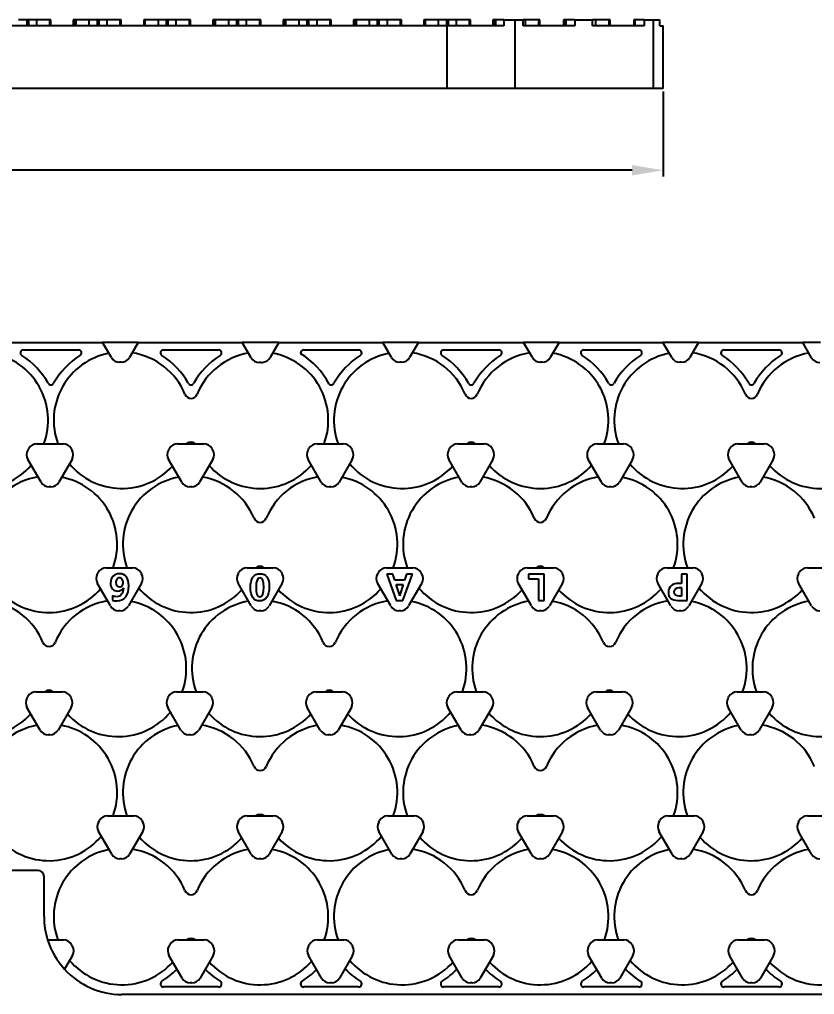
# Model space of a CAD drawing. Header units: millimetres. Extents: x -23 to 977, y -26 to 681.
# Drawn here: x 656.3 to 783.4, y 207.5 to 363.3 of the extents above; entities that cross this region are included whole.
import ezdxf

# ---------------------------------------------------------------- set-up
doc = ezdxf.new("R2010")
doc.units = ezdxf.units.MM
doc.dimstyles.new('副本 Standard', dxfattribs={"dimtxt": 9, "dimasz": 5, "dimexe": 1, "dimexo": 0.5, "dimgap": 0.5, "dimtad": 0, "dimtoh": 1, "dimdec": 1, "dimzin": 0, "dimdsep": 46, "dimtxsty": 'Standard', "dimcen": 0.09, "dimclrd": 3, "dimclre": 3, "dimclrt": 3, "dimadec": 0, "dimazin": 0, "dimtfac": 1, "dimtdec": 1, "dimtofl": 0, "dimtmove": 0, "dimatfit": 3, "dimfxl": 0, "dimtolj": 1, "dimtzin": 0, "dimarcsym": 0})

# ---------------------------------------------------------------- blocks, each defined once
blk = doc.blocks.new('*D1')
at = {"color": 3, "lineweight": -2, "transparency": 16777216}
for p, q in [((454.78, 351.82), (454.78, 338.26)), ((759.21, 351.82), (759.21, 338.26)), ((459.78, 339.26), (581.74, 339.26)), ((754.21, 339.26), (632.24, 339.26))]:
    blk.add_line(p, q, dxfattribs=at)
at = {"color": 3, "transparency": 16777216}
for points in [[(459.78, 340.09), (459.78, 338.43), (454.78, 339.26)], [(754.21, 340.09), (754.21, 338.43), (759.21, 339.26)]]:
    blk.add_solid(points, dxfattribs=at)
at = {"layer": 'Defpoints', "color": 0, "transparency": 16777216}
for p in [(454.78, 352.32), (759.21, 352.32), (759.21, 339.26)]:
    blk.add_point(p, dxfattribs=at)
at = {"color": 3, "transparency": 16777216, "insert": (606.99, 339.26), "char_height": 9, "width": 66.1874, "attachment_point": 5}
blk.add_mtext('\\A1;304.4%%P1', dxfattribs=at)

msp = doc.modelspace()

# ---------------------------------------------------------------- linework, layer by layer
for p, q in [((657.43, 363.32), (656.13, 363.32)), ((656.47, 363.35), (656.47, 363.32)), ((657.43, 363.32), (657.43, 362.32)), ((657.7, 363.32), (657.43, 363.32)), ((658.99, 363.32), (657.7, 363.32)), ((657.7, 363.32), (657.7, 362.32)), ((658.99, 363.32), (658.99, 362.32)), ((661.09, 363.32), (658.99, 363.32)), ((661.3, 363.32), (661.09, 363.32)), ((661.09, 363.32), (661.09, 362.32)), ((661.3, 362.32), (661.3, 363.32)), ((665.08, 363.32), (664.88, 363.32)), ((664.88, 363.32), (664.88, 362.32)), ((665.28, 363.32), (665.08, 363.32)), ((665.08, 363.32), (665.08, 362.32)), ((667.38, 363.32), (665.28, 363.32)), ((665.28, 363.32), (665.28, 362.32)), ((668.68, 363.32), (667.38, 363.32)), ((667.38, 363.32), (667.38, 362.32)), ((668.68, 363.32), (668.68, 362.32)), ((668.95, 363.32), (668.68, 363.32)), ((670.24, 363.32), (668.95, 363.32)), ((668.95, 363.32), (668.95, 362.32)), ((670.24, 363.32), (670.24, 362.32)), ((672.34, 363.32), (670.24, 363.32)), ((672.34, 363.32), (672.34, 362.32)), ((672.55, 363.32), (672.34, 363.32)), ((672.55, 362.32), (672.55, 363.32)), ((676.33, 363.32), (676.13, 363.32)), ((676.13, 363.32), (676.13, 362.32)), ((678.43, 363.32), (676.33, 363.32)), ((676.33, 363.32), (676.33, 362.32)), ((679.73, 363.32), (678.43, 363.32)), ((678.43, 363.32), (678.43, 362.32)), ((680, 363.32), (679.73, 363.32)), ((679.73, 363.32), (679.73, 362.32)), ((681.29, 363.32), (680, 363.32)), ((680, 363.32), (680, 362.32)), ((681.29, 363.32), (681.29, 362.32)), ((683.39, 363.32), (681.29, 363.32)), ((683.6, 363.32), (683.39, 363.32)), ((683.39, 363.32), (683.39, 362.32)), ((683.6, 362.32), (683.6, 363.32)), ((687.38, 363.32), (687.18, 363.32)), ((687.18, 363.32), (687.18, 362.32)), ((687.58, 363.32), (687.38, 363.32)), ((687.38, 363.32), (687.38, 362.32)), ((689.68, 363.32), (687.58, 363.32)), ((687.58, 363.32), (687.58, 362.32)), ((690.98, 363.32), (689.68, 363.32)), ((689.68, 363.32), (689.68, 362.32)), ((691.25, 363.32), (690.98, 363.32)), ((690.98, 363.32), (690.98, 362.32)), ((691.25, 363.32), (691.25, 362.32)), ((692.54, 363.32), (691.25, 363.32)), ((692.54, 363.32), (692.54, 362.32)), ((694.64, 363.32), (692.54, 363.32)), ((694.64, 363.32), (694.64, 362.32)), ((694.85, 363.32), (694.64, 363.32)), ((694.85, 362.32), (694.85, 363.32)), ((698.63, 363.32), (698.43, 363.32)), ((698.43, 363.32), (698.43, 362.32)), ((698.83, 363.32), (698.63, 363.32)), ((698.63, 363.32), (698.63, 362.32)), ((700.93, 363.32), (698.83, 363.32)), ((698.83, 363.32), (698.83, 362.32)), ((702.23, 363.32), (700.93, 363.32)), ((700.93, 363.32), (700.93, 362.32)), ((702.5, 363.32), (702.23, 363.32)), ((702.23, 363.32), (702.23, 362.32)), ((703.79, 363.32), (702.5, 363.32)), ((702.5, 363.32), (702.5, 362.32)), ((703.79, 363.32), (703.79, 362.32)), ((705.89, 363.32), (703.79, 363.32)), ((706.1, 363.32), (705.89, 363.32)), ((705.89, 363.32), (705.89, 362.32)), ((706.1, 362.32), (706.1, 363.32)), ((709.88, 363.32), (709.68, 363.32)), ((709.68, 363.32), (709.68, 362.32)), ((710.08, 363.32), (709.88, 363.32)), ((709.88, 363.32), (709.88, 362.32)), ((712.18, 363.32), (710.08, 363.32)), ((710.08, 363.32), (710.08, 362.32)), ((713.48, 363.32), (712.18, 363.32)), ((712.18, 363.32), (712.18, 362.32)), ((713.75, 363.32), (713.48, 363.32)), ((713.48, 363.32), (713.48, 362.32)), ((713.75, 363.32), (713.75, 362.32)), ((715.04, 363.32), (713.75, 363.32)), ((717.14, 363.32), (715.04, 363.32)), ((715.04, 363.32), (715.04, 362.32)), ((717.14, 363.32), (717.14, 362.32)), ((717.35, 363.32), (717.14, 363.32)), ((717.35, 362.32), (717.35, 363.32)), ((721.13, 363.32), (720.93, 363.32)), ((720.93, 363.32), (720.93, 362.32)), ((723.23, 363.32), (721.13, 363.32)), ((721.13, 363.32), (721.13, 362.32)), ((724.53, 363.32), (723.23, 363.32)), ((723.23, 363.32), (723.23, 362.32)), ((724.8, 363.32), (724.53, 363.32)), ((724.53, 363.32), (724.53, 362.32)), ((726.09, 363.32), (724.8, 363.32)), ((724.8, 363.32), (724.8, 362.32)), ((728.19, 363.32), (726.09, 363.32)), ((726.09, 363.32), (726.09, 362.32)), ((728.4, 363.32), (728.19, 363.32)), ((728.19, 363.32), (728.19, 362.32)), ((728.4, 362.32), (728.4, 363.32)), ((732.18, 363.32), (731.98, 363.32)), ((731.98, 363.32), (731.98, 362.32)), ((732.38, 363.32), (732.18, 363.32)), ((732.18, 363.32), (732.18, 362.32)), ((733.72, 363.32), (732.38, 363.32)), ((732.38, 363.32), (732.38, 362.32)), ((733.72, 363.32), (735.54, 363.32)), ((733.72, 363.32), (733.72, 362.32)), ((735.54, 352.32), (735.54, 363.32)), ((735.54, 363.32), (736.83, 363.32)), ((737.14, 363.32), (736.83, 363.32)), ((736.83, 362.32), (736.83, 363.32)), ((739.24, 363.32), (737.14, 363.32)), ((737.14, 363.32), (737.14, 362.32)), ((739.24, 363.32), (739.24, 362.32)), ((739.45, 363.32), (739.24, 363.32)), ((739.45, 362.32), (739.45, 363.32)), ((743.43, 363.32), (743.23, 363.32)), ((743.23, 363.32), (743.23, 362.32)), ((743.63, 363.32), (743.43, 363.32)), ((743.43, 363.32), (743.43, 362.32)), ((745.09, 363.32), (743.63, 363.32)), ((743.63, 363.32), (743.63, 362.32)), ((745.09, 363.32), (747.88, 363.32)), ((745.09, 363.32), (745.09, 362.32)), ((748.39, 363.32), (747.88, 363.32)), ((747.88, 362.32), (747.88, 363.32)), ((750.49, 363.32), (748.39, 363.32)), ((748.39, 363.32), (748.39, 362.32)), ((750.7, 363.32), (750.49, 363.32)), ((750.49, 363.32), (750.49, 362.32)), ((750.7, 362.32), (750.7, 363.32)), ((754.68, 363.32), (754.48, 363.32)), ((754.48, 363.32), (754.48, 362.32)), ((756.14, 363.32), (754.68, 363.32)), ((754.68, 363.32), (754.68, 362.32)), ((756.14, 363.32), (757.64, 363.32)), ((756.14, 363.32), (756.14, 362.32)), ((757.64, 363.32), (758.64, 363.32)), ((757.64, 352.32), (757.64, 363.32)), ((758.64, 362.32), (758.64, 363.32)), ((724.66, 362.32), (568.16, 362.32)), ((733.72, 362.32), (724.66, 362.32)), ((724.66, 352.32), (724.66, 362.32)), ((745.09, 362.32), (736.83, 362.32)), ((756.14, 362.32), (747.88, 362.32)), ((758.64, 362.32), (759.21, 362.32)), ((759.21, 352.32), (759.21, 362.32)), ((724.66, 352.32), (568.16, 352.32)), ((735.54, 352.32), (724.66, 352.32)), ((757.64, 352.32), (735.54, 352.32)), ((759.21, 352.32), (757.64, 352.32)), ((652.95, 311.76), (669.56, 311.76)), ((675.25, 311.76), (669.56, 311.76)), ((670.97, 309.32), (669.56, 311.76)), ((675.25, 311.76), (673.84, 309.32)), ((675.25, 311.76), (691.89, 311.76)), ((697.75, 311.76), (691.89, 311.76)), ((693.32, 309.29), (691.89, 311.76)), ((697.75, 311.76), (696.34, 309.32)), ((697.75, 311.76), (714.36, 311.76)), ((720.05, 311.76), (714.36, 311.76)), ((715.77, 309.32), (714.36, 311.76)), ((720.05, 311.76), (718.64, 309.32)), ((720.05, 311.76), (736.86, 311.76)), ((742.55, 311.76), (736.86, 311.76)), ((738.27, 309.32), (736.86, 311.76)), ((742.55, 311.76), (741.14, 309.32)), ((742.55, 311.76), (759.16, 311.76)), ((764.85, 311.76), (759.16, 311.76)), ((760.57, 309.32), (759.16, 311.76)), ((764.85, 311.76), (763.44, 309.32)), ((764.85, 311.76), (781.49, 311.76)), ((784.35, 311.76), (781.49, 311.76)), ((782.92, 309.29), (781.49, 311.76)), ((656.92, 310.56), (665.69, 310.56)), ((679.32, 310.56), (688.09, 310.56)), ((701.72, 310.56), (710.49, 310.56)), ((724.12, 310.56), (732.89, 310.56)), ((746.52, 310.56), (755.29, 310.56)), ((768.92, 310.56), (777.69, 310.56)), ((672.54, 308.57), (672.27, 308.57)), ((694.89, 308.54), (694.62, 308.54)), ((717.34, 308.57), (717.07, 308.57)), ((739.84, 308.57), (739.57, 308.57)), ((762.14, 308.57), (761.87, 308.57)), ((657.61, 294.56), (657.75, 294.79)), ((659.05, 295.54), (663.25, 295.54)), ((664.55, 294.79), (664.69, 294.56)), ((680.11, 294.56), (680.25, 294.79)), ((681.55, 295.54), (685.75, 295.54)), ((687.05, 294.79), (687.19, 294.56)), ((702.41, 294.56), (702.55, 294.79)), ((703.85, 295.54), (708.05, 295.54)), ((709.35, 294.79), (709.49, 294.56)), ((724.91, 294.56), (725.05, 294.79)), ((726.35, 295.54), (730.55, 295.54)), ((731.85, 294.79), (731.99, 294.56)), ((747.21, 294.56), (747.35, 294.79)), ((748.65, 295.54), (752.85, 295.54)), ((754.15, 294.79), (754.29, 294.56)), ((769.71, 294.56), (769.85, 294.79)), ((771.15, 295.54), (775.35, 295.54)), ((776.65, 294.79), (776.79, 294.56)), ((659.72, 289.43), (657.62, 293.06)), ((664.68, 293.06), (662.58, 289.43)), ((682.22, 289.43), (680.12, 293.06)), ((687.18, 293.06), (685.08, 289.43)), ((704.52, 289.43), (702.42, 293.06)), ((709.48, 293.06), (707.38, 289.43)), ((727.02, 289.43), (724.92, 293.06)), ((731.98, 293.06), (729.88, 289.43)), ((749.32, 289.43), (747.22, 293.06)), ((754.28, 293.06), (752.18, 289.43)), ((771.82, 289.43), (769.72, 293.06)), ((776.78, 293.06), (774.68, 289.43)), ((661.28, 288.68), (661.02, 288.68)), ((683.78, 288.68), (683.52, 288.68)), ((706.08, 288.68), (705.82, 288.68)), ((728.58, 288.68), (728.32, 288.68)), ((750.88, 288.68), (750.62, 288.68)), ((773.38, 288.68), (773.12, 288.68)), ((668.72, 274.76), (668.85, 274.99)), ((670.15, 275.74), (674.36, 275.74)), ((675.66, 274.99), (675.79, 274.76)), ((691.22, 274.76), (691.35, 274.99)), ((692.65, 275.74), (696.86, 275.74)), ((698.16, 274.99), (698.29, 274.76)), ((713.52, 274.76), (713.65, 274.99)), ((714.95, 275.74), (719.16, 275.74)), ((715.01, 274.72), (716.52, 270.52)), ((715.99, 274.72), (715.01, 274.72)), ((716.31, 273.75), (715.99, 274.72)), ((717.57, 270.52), (719.11, 274.72)), ((718.14, 274.72), (717.83, 273.75)), ((719.11, 274.72), (718.14, 274.72)), ((720.46, 274.99), (720.59, 274.76)), ((736.02, 274.76), (736.15, 274.99)), ((737.45, 275.74), (741.66, 275.74)), ((737.67, 274.72), (737.67, 273.98)), ((740.14, 274.72), (737.67, 274.72)), ((740.14, 270.52), (740.14, 274.72)), ((742.96, 274.99), (743.09, 274.76)), ((758.32, 274.76), (758.45, 274.99)), ((759.75, 275.74), (763.96, 275.74)), ((762.14, 274.72), (762.14, 273.25)), ((763.04, 274.72), (762.14, 274.72)), ((763.04, 270.52), (763.04, 274.72)), ((765.26, 274.99), (765.39, 274.76)), ((780.82, 274.76), (780.95, 274.99)), ((782.25, 275.74), (786.46, 275.74)), ((670.82, 269.63), (668.72, 273.26)), ((675.79, 273.26), (673.69, 269.63)), ((693.32, 269.63), (691.22, 273.26)), ((698.29, 273.26), (696.19, 269.63)), ((715.62, 269.63), (713.52, 273.26)), ((717.83, 273.75), (716.31, 273.75)), ((716.99, 271.61), (716.52, 273.06)), ((716.52, 273.06), (717.64, 273.06)), ((717.64, 273.06), (717.16, 271.59)), ((720.59, 273.26), (718.49, 269.63)), ((738.12, 269.63), (736.02, 273.26)), ((737.67, 273.98), (739.24, 273.98)), ((739.24, 273.98), (739.24, 270.52)), ((743.09, 273.26), (740.99, 269.63)), ((760.42, 269.63), (758.32, 273.26)), ((762.14, 273.25), (761.68, 273.25)), ((765.39, 273.26), (763.29, 269.63)), ((782.92, 269.63), (780.82, 273.26)), ((671.12, 271.3), (671.12, 270.56)), ((672.87, 272.48), (672.89, 272.48)), ((717.08, 271.24), (717.06, 271.24)), ((762.14, 272.57), (762.14, 271.21)), ((716.52, 270.52), (717.57, 270.52)), ((739.24, 270.52), (740.14, 270.52)), ((672.39, 268.88), (672.12, 268.88)), ((694.89, 268.88), (694.62, 268.88)), ((717.19, 268.88), (716.92, 268.88)), ((739.69, 268.88), (739.42, 268.88)), ((761.99, 268.88), (761.72, 268.88)), ((658.9, 255.92), (663.11, 255.92)), ((681.4, 255.92), (685.61, 255.92)), ((703.7, 255.92), (707.91, 255.92)), ((726.2, 255.92), (730.41, 255.92)), ((748.5, 255.92), (752.71, 255.92)), ((771, 255.92), (775.21, 255.92)), ((657.47, 254.93), (657.6, 255.16)), ((664.41, 255.16), (664.54, 254.93)), ((679.97, 254.93), (680.1, 255.16)), ((686.91, 255.16), (687.04, 254.93)), ((702.27, 254.93), (702.4, 255.16)), ((709.21, 255.16), (709.34, 254.93)), ((724.77, 254.93), (724.9, 255.16)), ((731.71, 255.16), (731.84, 254.93)), ((747.07, 254.93), (747.2, 255.16)), ((754.01, 255.16), (754.14, 254.93)), ((769.57, 254.93), (769.7, 255.16)), ((776.51, 255.16), (776.64, 254.93)), ((659.57, 249.8), (657.47, 253.43)), ((664.54, 253.43), (662.44, 249.8)), ((682.07, 249.8), (679.97, 253.43)), ((687.04, 253.43), (684.94, 249.8)), ((704.37, 249.8), (702.27, 253.43)), ((709.34, 253.43), (707.24, 249.8)), ((726.87, 249.8), (724.77, 253.43)), ((731.84, 253.43), (729.74, 249.8)), ((749.17, 249.8), (747.07, 253.43)), ((754.14, 253.43), (752.04, 249.8)), ((771.67, 249.8), (769.57, 253.43)), ((776.64, 253.43), (774.54, 249.8)), ((661.14, 249.06), (660.87, 249.06)), ((683.64, 249.06), (683.37, 249.06)), ((705.94, 249.06), (705.67, 249.06)), ((728.44, 249.06), (728.17, 249.06)), ((750.74, 249.06), (750.47, 249.06)), ((773.24, 249.06), (772.97, 249.06)), ((668.92, 235.1), (669.05, 235.33)), ((670.35, 236.09), (674.56, 236.09)), ((675.86, 235.33), (675.99, 235.1)), ((691.22, 235.1), (691.35, 235.33)), ((692.65, 236.09), (696.86, 236.09)), ((698.16, 235.33), (698.29, 235.1)), ((713.72, 235.1), (713.85, 235.33)), ((715.15, 236.09), (719.36, 236.09)), ((720.66, 235.33), (720.79, 235.1)), ((736.02, 235.1), (736.15, 235.33)), ((737.45, 236.09), (741.66, 236.09)), ((742.96, 235.33), (743.09, 235.1)), ((758.52, 235.1), (758.65, 235.33)), ((759.95, 236.09), (764.16, 236.09)), ((765.46, 235.33), (765.59, 235.1)), ((780.82, 235.1), (780.95, 235.33)), ((782.25, 236.09), (786.46, 236.09)), ((671.02, 229.97), (668.92, 233.6)), ((675.99, 233.6), (673.89, 229.97)), ((693.32, 229.97), (691.22, 233.6)), ((698.29, 233.6), (696.19, 229.97)), ((715.82, 229.97), (713.72, 233.6)), ((720.79, 233.6), (718.69, 229.97)), ((738.12, 229.97), (736.02, 233.6)), ((743.09, 233.6), (740.99, 229.97)), ((760.62, 229.97), (758.52, 233.6)), ((765.59, 233.6), (763.49, 229.97)), ((782.92, 229.97), (780.82, 233.6)), ((672.59, 229.23), (672.32, 229.23)), ((694.89, 229.23), (694.62, 229.23)), ((717.39, 229.23), (717.12, 229.23)), ((739.69, 229.23), (739.42, 229.23)), ((762.19, 229.23), (761.92, 229.23)), ((659.2, 227.38), (594.1, 227.38)), ((660.2, 220), (660.2, 226.38)), ((660.78, 216.26), (663.31, 216.26)), ((664.61, 215.5), (664.74, 215.27)), ((680.17, 215.27), (680.3, 215.5)), ((681.6, 216.26), (685.81, 216.26)), ((687.11, 215.5), (687.24, 215.27)), ((702.47, 215.27), (702.6, 215.5)), ((703.9, 216.26), (708.11, 216.26)), ((709.41, 215.5), (709.54, 215.27)), ((724.97, 215.27), (725.1, 215.5)), ((726.4, 216.26), (730.61, 216.26)), ((731.91, 215.5), (732.04, 215.27)), ((747.27, 215.27), (747.4, 215.5)), ((748.7, 216.26), (752.91, 216.26)), ((754.21, 215.5), (754.34, 215.27)), ((769.77, 215.27), (769.9, 215.5)), ((771.2, 216.26), (775.41, 216.26)), ((776.71, 215.5), (776.84, 215.27)), ((664.74, 213.77), (663.47, 211.59)), ((682.27, 210.15), (680.17, 213.77)), ((687.24, 213.77), (685.14, 210.15)), ((704.57, 210.15), (702.47, 213.77)), ((709.54, 213.77), (707.44, 210.15)), ((727.07, 210.15), (724.97, 213.77)), ((732.04, 213.77), (729.94, 210.15)), ((749.37, 210.15), (747.27, 213.77)), ((754.34, 213.77), (752.24, 210.15)), ((771.87, 210.15), (769.77, 213.77)), ((776.84, 213.77), (774.74, 210.15)), ((683.84, 209.4), (683.57, 209.4)), ((706.14, 209.4), (705.87, 209.4)), ((728.64, 209.4), (728.37, 209.4)), ((750.94, 209.4), (750.67, 209.4)), ((773.44, 209.4), (773.17, 209.4)), ((829.15, 207.55), (672.65, 207.55)), ((688.09, 208.75), (679.32, 208.75)), ((710.49, 208.75), (701.72, 208.75)), ((732.89, 208.75), (724.12, 208.75)), ((755.29, 208.75), (746.52, 208.75)), ((777.69, 208.75), (768.92, 208.75))]:
    msp.add_line(p, q)
for centre, radius, start, end in [((656.92, 310.06), 0.5, 90, 238.1902), ((665.69, 310.06), 0.5, 301.8098, 90), ((672.65, 299.31), 10.9, 22.3789, 81.4082), ((679.32, 310.06), 0.5, 90, 238.1902), ((694.75, 299.31), 10.9, 99.8957, 157.6211), ((688.09, 310.06), 0.5, 301.8098, 90), ((701.72, 310.06), 0.5, 90, 193.9946), ((710.49, 310.06), 0.5, 301.8098, 90), ((717.45, 299.31), 10.9, 22.3789, 81.4082), ((724.12, 310.06), 0.5, 90, 238.1902), ((739.55, 299.31), 10.9, 99.0885, 157.6211), ((732.89, 310.06), 0.5, 301.8098, 90), ((746.52, 310.06), 0.5, 90, 238.1902), ((755.29, 310.06), 0.5, 301.8098, 90), ((762.25, 299.31), 10.9, 22.3789, 81.4082), ((768.92, 310.06), 0.5, 90, 238.1902), ((784.35, 299.31), 10.9, 99.8957, 157.6211), ((777.69, 310.06), 0.5, 301.8098, 90), ((649.95, 299.31), 10.9, 339.7475, 79.4655), ((650.25, 299.31), 12.15, 29.13, 58.1902), ((672.35, 299.31), 12.15, 121.8098, 150.87), ((672.65, 299.31), 10.9, 101.025, 200.2525), ((672.27, 310.07), 1.5, 210.0864, 270), ((672.54, 310.07), 1.5, 270, 329.9136), ((672.65, 299.31), 12.15, 29.13, 58.1902), ((694.75, 299.31), 12.15, 121.8098, 150.87), ((694.62, 310.04), 1.5, 210.0864, 270), ((694.89, 310.04), 1.5, 270, 284.0489), ((695.04, 310.07), 1.5, 278.2413, 329.9136), ((694.75, 299.31), 10.9, 339.7475, 79.4655), ((694.75, 299.31), 12.45, 27.6277, 58.621), ((717.15, 299.31), 12.15, 121.8098, 150.87), ((717.45, 299.31), 10.9, 101.025, 200.2525), ((717.07, 310.07), 1.5, 210.0864, 270), ((717.34, 310.07), 1.5, 270, 329.9136), ((717.45, 299.31), 12.15, 29.13, 58.1902), ((739.55, 299.31), 12.15, 121.8098, 150.87), ((739.57, 310.07), 1.5, 210.0864, 270), ((739.84, 310.07), 1.5, 270, 329.9136), ((739.55, 299.31), 10.9, 339.7475, 79.4655), ((739.85, 299.31), 12.15, 29.13, 58.1902), ((761.95, 299.31), 12.15, 121.8098, 150.87), ((762.25, 299.31), 10.9, 101.025, 200.2525), ((761.87, 310.07), 1.5, 210.0864, 270), ((762.14, 310.07), 1.5, 270, 329.9136), ((762.25, 299.31), 12.15, 29.13, 58.1902), ((784.35, 299.31), 12.15, 121.8098, 150.87), ((784.22, 310.04), 1.5, 210.0864, 270), ((661.3, 305.47), 0.5, 209.13, 330.87), ((683.7, 305.47), 0.5, 209.13, 330.87), ((706.1, 305.47), 0.5, 230.2751, 330.87), ((728.5, 305.47), 0.5, 209.13, 330.87), ((750.9, 305.47), 0.5, 209.13, 330.87), ((773.3, 305.47), 0.5, 209.13, 330.87), ((683.7, 303.86), 1.05, 202.3789, 337.6211), ((728.5, 303.86), 1.05, 202.3789, 337.6211), ((773.3, 303.86), 1.05, 202.3789, 337.6211), ((658.91, 293.81), 1.5, 150.1728, 210.0864), ((659.05, 294.04), 1.5, 90, 150.1728), ((663.25, 294.04), 1.5, 29.8272, 90), ((663.38, 293.81), 1.5, 329.9136, 29.8272), ((681.41, 293.81), 1.5, 150.1728, 210.0864), ((681.55, 294.04), 1.5, 90, 150.1728), ((683.7, 294.76), 1.05, 47.6996, 132.3004), ((685.75, 294.04), 1.5, 29.8272, 90), ((685.88, 293.81), 1.5, 329.9136, 29.8272), ((703.71, 293.81), 1.5, 150.1728, 210.0864), ((703.85, 294.04), 1.5, 90, 150.1728), ((708.05, 294.04), 1.5, 29.8272, 90), ((708.18, 293.81), 1.5, 329.9136, 29.8272), ((726.21, 293.81), 1.5, 150.1728, 210.0864), ((726.35, 294.04), 1.5, 90, 150.1728), ((728.5, 294.76), 1.05, 47.6996, 132.3004), ((730.55, 294.04), 1.5, 29.8272, 90), ((730.68, 293.81), 1.5, 329.9136, 29.8272), ((748.51, 293.81), 1.5, 150.1728, 210.0864), ((748.65, 294.04), 1.5, 90, 150.1728), ((752.85, 294.04), 1.5, 29.8272, 90), ((752.98, 293.81), 1.5, 329.9136, 29.8272), ((771.01, 293.81), 1.5, 150.1728, 210.0864), ((771.15, 294.04), 1.5, 90, 150.1728), ((773.3, 294.76), 1.05, 47.6996, 132.3004), ((775.35, 294.04), 1.5, 29.8272, 90), ((775.48, 293.81), 1.5, 329.9136, 29.8272), ((649.95, 299.31), 10.9, 221.6558, 318.7723), ((672.65, 299.31), 10.9, 219.729, 317.8147), ((694.75, 299.31), 10.9, 221.6558, 318.7723), ((717.45, 299.31), 10.9, 219.729, 317.8147), ((739.55, 299.31), 10.9, 221.6558, 318.7723), ((762.25, 299.31), 10.9, 219.729, 317.8147), ((784.35, 299.31), 10.9, 221.6558, 318.1687), ((661, 279.49), 10.9, 99.283, 157.6211), ((661, 279.49), 10.9, 339.9277, 79.3158), ((683.7, 279.49), 10.9, 100.253, 200.0723), ((683.7, 279.49), 10.9, 22.3789, 80.2832), ((705.8, 279.49), 10.9, 99.283, 157.6211), ((705.8, 279.49), 10.9, 339.9277, 79.3158), ((728.5, 279.49), 10.9, 100.253, 200.0723), ((728.5, 279.49), 10.9, 22.3789, 80.2832), ((750.6, 279.49), 10.9, 99.283, 157.6211), ((750.6, 279.49), 10.9, 339.9277, 79.3158), ((773.3, 279.49), 10.9, 100.253, 200.0723), ((773.3, 279.49), 10.9, 22.3789, 80.2832), ((661.02, 290.18), 1.5, 210.0864, 270), ((661.28, 290.18), 1.5, 270, 329.9136), ((683.52, 290.18), 1.5, 210.0864, 270), ((683.78, 290.18), 1.5, 270, 329.9136), ((705.82, 290.18), 1.5, 210.0864, 270), ((706.08, 290.18), 1.5, 270, 329.9136), ((728.32, 290.18), 1.5, 210.0864, 270), ((728.58, 290.18), 1.5, 270, 329.9136), ((750.62, 290.18), 1.5, 210.0864, 270), ((750.88, 290.18), 1.5, 270, 329.9136), ((773.12, 290.18), 1.5, 210.0864, 270), ((773.38, 290.18), 1.5, 270, 329.9136), ((694.75, 284.04), 1.05, 202.3789, 337.6211), ((739.55, 284.04), 1.05, 202.3789, 337.6211), ((694.75, 274.94), 1.05, 50.3774, 129.6226), ((739.55, 274.94), 1.05, 50.3774, 129.6226), ((670.02, 274.01), 1.5, 150.1728, 210.0864), ((670.15, 274.24), 1.5, 90, 150.1728), ((674.36, 274.24), 1.5, 29.8272, 90), ((674.49, 274.01), 1.5, 329.9136, 29.8272), ((692.52, 274.01), 1.5, 150.1728, 210.0864), ((692.65, 274.24), 1.5, 90, 150.1728), ((696.86, 274.24), 1.5, 29.8272, 90), ((696.99, 274.01), 1.5, 329.9136, 29.8272), ((714.82, 274.01), 1.5, 150.1728, 210.0864), ((714.95, 274.24), 1.5, 90, 150.1728), ((719.16, 274.24), 1.5, 29.8272, 90), ((719.29, 274.01), 1.5, 329.9136, 29.8272), ((737.32, 274.01), 1.5, 150.1728, 210.0864), ((737.45, 274.24), 1.5, 90, 150.1728), ((741.66, 274.24), 1.5, 29.8272, 90), ((741.79, 274.01), 1.5, 329.9136, 29.8272), ((759.62, 274.01), 1.5, 150.1728, 210.0864), ((759.75, 274.24), 1.5, 90, 150.1728), ((763.96, 274.24), 1.5, 29.8272, 90), ((764.09, 274.01), 1.5, 329.9136, 29.8272), ((782.12, 274.01), 1.5, 150.1728, 210.0864), ((782.25, 274.24), 1.5, 90, 150.1728), ((661, 279.49), 10.9, 221.8316, 319.128), ((683.7, 279.49), 10.9, 219.9069, 318.1684), ((705.8, 279.49), 10.9, 221.8316, 319.128), ((728.5, 279.49), 10.9, 219.9069, 318.1684), ((750.6, 279.49), 10.9, 221.8316, 319.128), ((773.3, 279.49), 10.9, 219.9069, 318.1684), ((649.95, 259.66), 10.9, 22.3789, 80.1051), ((672.05, 259.66), 10.9, 98.9226, 157.6211), ((672.12, 270.38), 1.5, 210.0864, 270), ((672.39, 270.38), 1.5, 270, 329.9136), ((672.05, 259.66), 10.9, 339.926, 79.1389), ((694.75, 259.66), 10.9, 99.8949, 200.074), ((694.62, 270.38), 1.5, 210.0864, 270), ((694.89, 270.38), 1.5, 270, 329.9136), ((694.75, 259.66), 10.9, 22.3789, 80.1051), ((716.85, 259.66), 10.9, 98.9226, 157.6211), ((716.92, 270.38), 1.5, 210.0864, 270), ((717.19, 270.38), 1.5, 270, 329.9136), ((716.85, 259.66), 10.9, 339.926, 79.1389), ((739.55, 259.66), 10.9, 99.8949, 200.074), ((739.42, 270.38), 1.5, 210.0864, 270), ((739.69, 270.38), 1.5, 270, 329.9136), ((739.55, 259.66), 10.9, 22.3789, 80.1051), ((761.65, 259.66), 10.9, 98.9226, 157.6211), ((761.72, 270.38), 1.5, 210.0864, 270), ((761.99, 270.38), 1.5, 270, 329.9136), ((761.65, 259.66), 10.9, 339.926, 79.1389), ((784.35, 259.66), 10.9, 99.8949, 200.074), ((784.22, 270.38), 1.5, 210.0864, 270), ((661, 264.21), 1.05, 202.3789, 337.6211), ((705.8, 264.21), 1.05, 202.3789, 337.6211), ((750.6, 264.21), 1.05, 202.3789, 337.6211), ((658.9, 254.42), 1.5, 90, 150.1728), ((661, 255.11), 1.05, 50.3525, 129.6475), ((663.11, 254.42), 1.5, 29.8272, 90), ((681.4, 254.42), 1.5, 90, 150.1728), ((685.61, 254.42), 1.5, 29.8272, 90), ((703.7, 254.42), 1.5, 90, 150.1728), ((705.8, 255.11), 1.05, 50.3525, 129.6475), ((707.91, 254.42), 1.5, 29.8272, 90), ((726.2, 254.42), 1.5, 90, 150.1728), ((730.41, 254.42), 1.5, 29.8272, 90), ((748.5, 254.42), 1.5, 90, 150.1728), ((750.6, 255.11), 1.05, 50.3525, 129.6475), ((752.71, 254.42), 1.5, 29.8272, 90), ((771, 254.42), 1.5, 90, 150.1728), ((775.21, 254.42), 1.5, 29.8272, 90), ((658.77, 254.18), 1.5, 150.1728, 210.0864), ((663.24, 254.18), 1.5, 329.9136, 29.8272), ((681.27, 254.18), 1.5, 150.1728, 210.0864), ((685.74, 254.18), 1.5, 329.9136, 29.8272), ((703.57, 254.18), 1.5, 150.1728, 210.0864), ((708.04, 254.18), 1.5, 329.9136, 29.8272), ((726.07, 254.18), 1.5, 150.1728, 210.0864), ((730.54, 254.18), 1.5, 329.9136, 29.8272), ((748.37, 254.18), 1.5, 150.1728, 210.0864), ((752.84, 254.18), 1.5, 329.9136, 29.8272), ((770.87, 254.18), 1.5, 150.1728, 210.0864), ((775.34, 254.18), 1.5, 329.9136, 29.8272), ((649.95, 259.66), 10.9, 220.8728, 318.1676), ((672.05, 259.66), 10.9, 221.8324, 320.0923), ((694.75, 259.66), 10.9, 220.8728, 318.1676), ((716.85, 259.66), 10.9, 221.8324, 320.0923), ((739.55, 259.66), 10.9, 220.8728, 318.1676), ((761.65, 259.66), 10.9, 221.8324, 320.0923), ((784.35, 259.66), 10.9, 220.8728, 318.1676), ((661, 239.83), 10.9, 99.8957, 157.6211), ((660.87, 250.56), 1.5, 210.0864, 270), ((661.14, 250.56), 1.5, 270, 329.9136), ((661, 239.83), 10.9, 339.926, 80.1043), ((683.7, 239.83), 10.9, 100.8619, 200.074), ((683.37, 250.56), 1.5, 210.0864, 270), ((683.64, 250.56), 1.5, 270, 329.9136), ((683.7, 239.83), 10.9, 22.3789, 81.0766), ((705.8, 239.83), 10.9, 99.8957, 157.6211), ((705.67, 250.56), 1.5, 210.0864, 270), ((705.94, 250.56), 1.5, 270, 329.9136), ((705.8, 239.83), 10.9, 339.926, 80.1043), ((728.5, 239.83), 10.9, 100.8619, 200.074), ((728.17, 250.56), 1.5, 210.0864, 270), ((728.44, 250.56), 1.5, 270, 329.9136), ((728.5, 239.83), 10.9, 22.3789, 81.0766), ((750.6, 239.83), 10.9, 99.8957, 157.6211), ((750.47, 250.56), 1.5, 210.0864, 270), ((750.74, 250.56), 1.5, 270, 329.9136), ((750.6, 239.83), 10.9, 339.926, 80.1043), ((773.3, 239.83), 10.9, 100.8619, 200.074), ((772.97, 250.56), 1.5, 210.0864, 270), ((773.24, 250.56), 1.5, 270, 329.9136), ((773.3, 239.83), 10.9, 22.3789, 81.0766), ((694.75, 244.38), 1.05, 202.3789, 337.6211), ((739.55, 244.38), 1.05, 202.3789, 337.6211), ((670.35, 234.59), 1.5, 90, 150.1728), ((674.56, 234.59), 1.5, 29.8272, 90), ((692.65, 234.59), 1.5, 90, 150.1728), ((694.75, 235.28), 1.05, 50.3525, 129.6475), ((696.86, 234.59), 1.5, 29.8272, 90), ((715.15, 234.59), 1.5, 90, 150.1728), ((719.36, 234.59), 1.5, 29.8272, 90), ((737.45, 234.59), 1.5, 90, 150.1728), ((739.55, 235.28), 1.05, 50.3525, 129.6475), ((741.66, 234.59), 1.5, 29.8272, 90), ((759.95, 234.59), 1.5, 90, 150.1728), ((764.16, 234.59), 1.5, 29.8272, 90), ((782.25, 234.59), 1.5, 90, 150.1728), ((670.22, 234.35), 1.5, 150.1728, 210.0864), ((674.69, 234.35), 1.5, 329.9136, 29.8272), ((692.52, 234.35), 1.5, 150.1728, 210.0864), ((696.99, 234.35), 1.5, 329.9136, 29.8272), ((715.02, 234.35), 1.5, 150.1728, 210.0864), ((719.49, 234.35), 1.5, 329.9136, 29.8272), ((737.32, 234.35), 1.5, 150.1728, 210.0864), ((741.79, 234.35), 1.5, 329.9136, 29.8272), ((759.82, 234.35), 1.5, 150.1728, 210.0864), ((764.29, 234.35), 1.5, 329.9136, 29.8272), ((782.12, 234.35), 1.5, 150.1728, 210.0864), ((661, 239.83), 10.9, 221.8324, 320.0923), ((683.7, 239.83), 10.9, 220.8728, 318.1676), ((705.8, 239.83), 10.9, 221.8324, 320.0923), ((728.5, 239.83), 10.9, 220.8728, 318.1676), ((750.6, 239.83), 10.9, 221.8324, 320.0923), ((773.3, 239.83), 10.9, 220.8728, 318.1676), ((672.65, 220), 10.9, 100.8619, 200.074), ((672.65, 220), 10.9, 22.3789, 81.0766), ((694.75, 220), 10.9, 99.8957, 157.6211), ((694.75, 220), 10.9, 339.926, 80.1043), ((717.45, 220), 10.9, 100.8619, 200.074), ((717.45, 220), 10.9, 22.3789, 81.0766), ((739.55, 220), 10.9, 99.8957, 157.6211), ((739.55, 220), 10.9, 339.926, 80.1043), ((762.25, 220), 10.9, 100.8619, 200.074), ((762.25, 220), 10.9, 22.3789, 81.0766), ((784.35, 220), 10.9, 99.8957, 157.6211), ((672.32, 230.73), 1.5, 210.0864, 270), ((672.59, 230.73), 1.5, 270, 329.9136), ((694.62, 230.73), 1.5, 210.0864, 270), ((694.89, 230.73), 1.5, 270, 329.9136), ((717.12, 230.73), 1.5, 210.0864, 270), ((717.39, 230.73), 1.5, 270, 329.9136), ((739.42, 230.73), 1.5, 210.0864, 270), ((739.69, 230.73), 1.5, 270, 329.9136), ((761.92, 230.73), 1.5, 210.0864, 270), ((762.19, 230.73), 1.5, 270, 329.9136), ((784.22, 230.73), 1.5, 210.0864, 270), ((659.2, 226.38), 1, 0, 90), ((683.7, 224.55), 1.05, 202.3789, 337.6211), ((728.5, 224.55), 1.05, 202.3789, 337.6211), ((773.3, 224.55), 1.05, 202.3789, 337.6211), ((672.65, 220), 12.45, 180, 197.4877), ((672.65, 220), 12.45, 197.4877, 222.4846), ((663.31, 214.76), 1.5, 29.8272, 90), ((663.44, 214.53), 1.5, 329.9136, 29.8272), ((681.47, 214.53), 1.5, 150.1728, 210.0864), ((681.6, 214.76), 1.5, 90, 150.1728), ((683.7, 215.45), 1.05, 50.3525, 129.6475), ((685.81, 214.76), 1.5, 29.8272, 90), ((685.94, 214.53), 1.5, 329.9136, 29.8272), ((703.77, 214.53), 1.5, 150.1728, 210.0864), ((703.9, 214.76), 1.5, 90, 150.1728), ((708.11, 214.76), 1.5, 29.8272, 90), ((708.24, 214.53), 1.5, 329.9136, 29.8272), ((726.27, 214.53), 1.5, 150.1728, 210.0864), ((726.4, 214.76), 1.5, 90, 150.1728), ((728.5, 215.45), 1.05, 50.3525, 129.6475), ((730.61, 214.76), 1.5, 29.8272, 90), ((730.74, 214.53), 1.5, 329.9136, 29.8272), ((748.57, 214.53), 1.5, 150.1728, 210.0864), ((748.7, 214.76), 1.5, 90, 150.1728), ((752.91, 214.76), 1.5, 29.8272, 90), ((753.04, 214.53), 1.5, 329.9136, 29.8272), ((771.07, 214.53), 1.5, 150.1728, 210.0864), ((771.2, 214.76), 1.5, 90, 150.1728), ((773.3, 215.45), 1.05, 50.3525, 129.6475), ((775.41, 214.76), 1.5, 29.8272, 90), ((775.54, 214.53), 1.5, 329.9136, 29.8272), ((672.65, 220), 10.9, 219.9077, 318.1676), ((694.75, 220), 10.9, 221.8324, 319.1272), ((717.45, 220), 10.9, 219.9077, 318.1676), ((739.55, 220), 10.9, 221.8324, 319.1272), ((762.25, 220), 10.9, 219.9077, 318.1676), ((784.35, 220), 10.9, 221.8324, 319.1272), ((672.65, 220), 12.45, 222.4846, 270), ((672.65, 220), 12.15, 301.8098, 316.2532), ((694.75, 220), 12.15, 223.7468, 238.1902), ((695.05, 220), 12.15, 301.8098, 315.8288), ((717.15, 220), 12.15, 223.3216, 238.1902), ((717.45, 220), 12.15, 301.8098, 316.2532), ((739.55, 220), 12.15, 223.7468, 238.1902), ((739.85, 220), 12.15, 301.8098, 315.8288), ((761.95, 220), 12.15, 223.3216, 238.1902), ((762.25, 220), 12.15, 301.8098, 316.2532), ((784.35, 220), 12.15, 223.7468, 238.1902), ((679.32, 209.25), 0.5, 121.8098, 270), ((683.57, 210.9), 1.5, 210.0864, 270), ((683.84, 210.9), 1.5, 270, 329.9136), ((688.09, 209.25), 0.5, 270, 58.1902), ((701.72, 209.25), 0.5, 121.8098, 270), ((705.87, 210.9), 1.5, 210.0864, 270), ((706.14, 210.9), 1.5, 270, 329.9136), ((710.49, 209.25), 0.5, 270, 58.1902), ((724.12, 209.25), 0.5, 121.8098, 270), ((728.37, 210.9), 1.5, 210.0864, 270), ((728.64, 210.9), 1.5, 270, 329.9136), ((732.89, 209.25), 0.5, 270, 58.1902), ((746.52, 209.25), 0.5, 121.8098, 270), ((750.67, 210.9), 1.5, 210.0864, 270), ((750.94, 210.9), 1.5, 270, 329.9136), ((755.29, 209.25), 0.5, 270, 58.1902), ((768.92, 209.25), 0.5, 121.8098, 270), ((773.17, 210.9), 1.5, 210.0864, 270), ((773.44, 210.9), 1.5, 270, 329.9136), ((777.69, 209.25), 0.5, 270, 58.1902)]:
    msp.add_arc(centre, radius, start, end)
for points, knots in [([(671.12, 270.56), (671.3, 270.48), (671.55, 270.44), (672.46, 270.44), (672.93, 270.67), (673.59, 271.55), (673.75, 272.13), (673.75, 273.45), (673.63, 273.92), (673.12, 274.61), (672.75, 274.79), (671.85, 274.79), (671.5, 274.65), (670.96, 274.1), (670.83, 273.75), (670.83, 272.94), (670.93, 272.63), (671.35, 272.14), (671.63, 272.02), (672.37, 272.02), (672.67, 272.18), (672.87, 272.48)], [0, 0, 0, 0, 0.068602, 0.068602, 0.196151, 0.196151, 0.3237, 0.3237, 0.432141, 0.432141, 0.540583, 0.540583, 0.635258, 0.635258, 0.729934, 0.729934, 0.816568, 0.816568, 0.903203, 0.903203, 1, 1, 1, 1]), ([(695.81, 271.02), (696.08, 271.4), (696.21, 271.96), (696.21, 274.09), (695.72, 274.79), (694.24, 274.79), (693.86, 274.6), (693.33, 273.83), (693.2, 273.29), (693.2, 271.16), (693.69, 270.44), (695.16, 270.44), (695.54, 270.64), (695.81, 271.02)], [0, 0, 0, 0, 0.12707, 0.12707, 0.372321, 0.372321, 0.495451, 0.495451, 0.618582, 0.618582, 0.868761, 0.868761, 1, 1, 1, 1]), ([(672.69, 273.89), (672.8, 273.74), (672.86, 273.55), (672.86, 273.15), (672.8, 272.99), (672.59, 272.74), (672.45, 272.68), (671.88, 272.68), (671.69, 272.91), (671.69, 273.59), (671.74, 273.77), (671.95, 274.05), (672.09, 274.12), (672.44, 274.12), (672.59, 274.04), (672.69, 273.89)], [0, 0, 0, 0, 0.137848, 0.137848, 0.258466, 0.258466, 0.379083, 0.379083, 0.645932, 0.645932, 0.764403, 0.764403, 0.882875, 0.882875, 1, 1, 1, 1]), ([(694.71, 274.12), (695.12, 274.12), (695.33, 273.63), (695.33, 271.63), (695.11, 271.12), (694.29, 271.12), (694.1, 271.62), (694.1, 273.62), (694.3, 274.12), (694.71, 274.12)], [0, 0, 0, 0, 0.247415, 0.247415, 0.510585, 0.510585, 0.755708, 0.755708, 1, 1, 1, 1]), ([(761.68, 273.25), (761.21, 273.26), (760.81, 273.14), (760.18, 272.62), (760.02, 272.27), (760.02, 270.96), (760.55, 270.52), (762.07, 270.52), (762.55, 270.52), (763.04, 270.52)], [0, 0, 0, 0, 0.199701, 0.199701, 0.399402, 0.399402, 0.81044, 0.81044, 1, 1, 1, 1]), ([(671.82, 271.12), (671.7, 271.12), (671.58, 271.13), (671.34, 271.19), (671.23, 271.24), (671.12, 271.3)], [0, 0, 0, 0, 0.5, 0.5, 1, 1, 1, 1]), ([(672.89, 272.48), (672.89, 272.08), (672.79, 271.75), (672.4, 271.24), (672.14, 271.12), (671.82, 271.12)], [0, 0, 0, 0, 0.5, 0.5, 1, 1, 1, 1]), ([(762.14, 271.21), (762.01, 271.21), (761.88, 271.21), (761.23, 271.21), (760.96, 271.43), (760.96, 272.34), (761.23, 272.57), (761.88, 272.57), (762.01, 272.57), (762.14, 272.57)], [0, 0, 0, 0, 0.10021, 0.10021, 0.495557, 0.495557, 0.900503, 0.900503, 1, 1, 1, 1])]:
    msp.add_open_spline(points, degree=3, knots=knots)
for points in [[(717.06, 271.24), (717.05, 271.36), (717.03, 271.49), (716.99, 271.61)], [(717.16, 271.59), (717.12, 271.48), (717.09, 271.36), (717.08, 271.24)]]:
    msp.add_open_spline(points, degree=3)

# ---------------------------------------------------------------- dimensions: what is measured, and where the dimension line sits
dim = msp.add_linear_dim(base=(759.21, 339.26), p1=(454.78, 352.32), p2=(759.21, 352.32), text='<>%%P1', dimstyle='副本 Standard')
dim.commit()
dim.dimension.update_dxf_attribs({"geometry": '*D1', "text_midpoint": (606.99, 339.26)})

doc.saveas('drawing.dxf')
